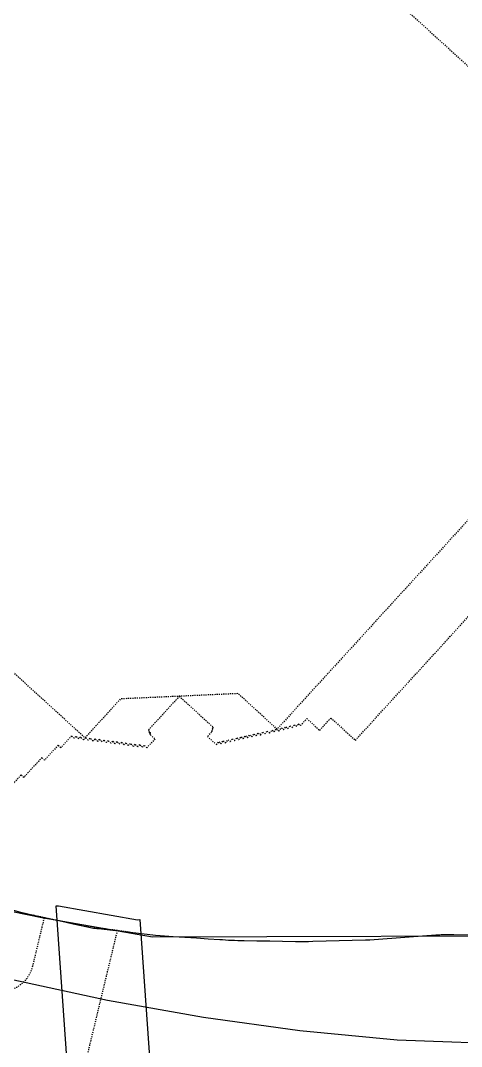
# Model space of a CAD drawing. Header units: millimetres. Extents: x 50357 to 985146, y 723188 to 1803594.
# Drawn here: x 829915 to 829954.7, y 818202.4 to 818294.9 of the extents above; entities that cross this region are included whole.
import ezdxf
from ezdxf.xclip import XClip

# ---------------------------------------------------------------- set-up
doc = ezdxf.new("R2010")
doc.units = ezdxf.units.MM
doc.header["$LTSCALE"] = 3
doc.header["$MEASUREMENT"] = 0
doc.linetypes.add('x-baseplan$0$DGN Style 2', pattern=[1.94727e-06, 0, -1.94727e-06])
doc.layers.add('00_Xref', color=7, linetype='Continuous')
doc.layers.add('x-baseplan$0$AR-ROAD_AR_BS_MI_', color=7, linetype='Continuous', true_color=0x6d6d6d)

# ---------------------------------------------------------------- blocks, each defined once
blk = doc.blocks.new('x-baseplan')
blk.add_lwpolyline([(834550.55, 818213.81), (834557.171, 818119.106), (834549.739, 818118.586), (834547.98, 818143.75), (834547.581, 818143.722), (834547.541, 818144.296), (834539.964, 818143.766), (834540.021, 818142.96), (834532.454, 818142.451), (834523.973, 818144.32), (834526.254, 818154.672), (834539.411, 818151.675), (834539.646, 818148.322), (834547.222, 818148.851), (834547.183, 818149.408), (834547.582, 818149.436), (834542.996, 818215.041), (834543.221, 818215.057), (834550.326, 818213.794), (834550.55, 818213.81)])
at = {"layer": 'x-baseplan$0$AR-ROAD_AR_BS_MI_', "linetype": 'x-baseplan$0$DGN Style 2'}
for p, q in [((834569.958, 818229.982), (834593.88, 818256.171)), ((834569.958, 818229.982), (834581.919, 818243.076)), ((834564.627, 818231.227), (834564.847, 818231.467)), ((834564.627, 818231.227), (834564.847, 818231.467)), ((834564.847, 818231.467), (834565.014, 818231.314)), ((834564.847, 818231.467), (834565.014, 818231.314)), ((834565.014, 818231.314), (834565.588, 818231.942)), ((834565.014, 818231.314), (834565.588, 818231.942)), ((834565.588, 818231.942), (834566.747, 818230.883)), ((834565.588, 818231.942), (834566.747, 818230.883)), ((834566.747, 818230.883), (834567.759, 818231.991)), ((834566.747, 818230.883), (834567.759, 818231.991)), ((834567.759, 818231.991), (834569.958, 818229.982)), ((834567.759, 818231.991), (834569.958, 818229.982)), ((834551.309, 818230.895), (834551.406, 818230.806)), ((834551.309, 818230.895), (834551.406, 818230.806)), ((834551.406, 818230.806), (834551.359, 818230.754)), ((834551.406, 818230.806), (834551.359, 818230.754)), ((834551.359, 818230.754), (834551.467, 818230.655)), ((834551.359, 818230.754), (834551.467, 818230.655)), ((834551.467, 818230.655), (834551.419, 818230.602)), ((834551.467, 818230.655), (834551.419, 818230.602)), ((834551.419, 818230.602), (834551.531, 818230.5)), ((834551.419, 818230.602), (834551.531, 818230.5)), ((834551.531, 818230.5), (834551.502, 818230.469)), ((834551.531, 818230.5), (834551.502, 818230.469)), ((834557.006, 818230.722), (834556.638, 818230.319)), ((834557.006, 818230.722), (834556.638, 818230.319)), ((834557.074, 818230.858), (834556.975, 818230.75)), ((834557.074, 818230.858), (834556.975, 818230.75)), ((834556.975, 818230.751), (834557.006, 818230.722)), ((834556.975, 818230.75), (834556.975, 818230.751)), ((834556.975, 818230.751), (834557.006, 818230.722)), ((834556.975, 818230.75), (834556.975, 818230.751)), ((834557.12, 818231.014), (834557.021, 818230.906)), ((834557.12, 818231.014), (834557.021, 818230.906)), ((834557.021, 818230.906), (834557.074, 818230.858)), ((834557.021, 818230.906), (834557.074, 818230.858)), ((834557.156, 818231.159), (834557.068, 818231.062)), ((834557.156, 818231.159), (834557.068, 818231.062)), ((834557.068, 818231.062), (834557.12, 818231.014)), ((834557.068, 818231.062), (834557.12, 818231.014)), ((834560.623, 818230.301), (834560.844, 818230.544)), ((834560.623, 818230.301), (834560.844, 818230.544)), ((834560.844, 818230.544), (834561.014, 818230.389)), ((834560.844, 818230.544), (834561.014, 818230.389)), ((834561.014, 818230.389), (834561.235, 818230.631)), ((834561.014, 818230.389), (834561.235, 818230.631)), ((834561.235, 818230.631), (834561.405, 818230.476)), ((834561.235, 818230.631), (834561.405, 818230.476)), ((834561.405, 818230.476), (834561.626, 818230.719)), ((834561.405, 818230.476), (834561.626, 818230.719)), ((834561.626, 818230.719), (834561.795, 818230.564)), ((834561.626, 818230.719), (834561.795, 818230.564)), ((834561.795, 818230.564), (834562.017, 818230.806)), ((834562.017, 818230.806), (834562.213, 818230.627)), ((834562.017, 818230.806), (834562.213, 818230.627)), ((834562.213, 818230.627), (834562.469, 818230.907)), ((834562.469, 818230.907), (834562.638, 818230.752)), ((834562.469, 818230.907), (834562.638, 818230.752)), ((834562.638, 818230.752), (834562.859, 818230.995)), ((834562.638, 818230.752), (834562.859, 818230.995)), ((834562.859, 818230.995), (834563.055, 818230.816)), ((834562.859, 818230.995), (834563.055, 818230.816)), ((834563.055, 818230.816), (834563.311, 818231.096)), ((834563.055, 818230.816), (834563.311, 818231.096)), ((834563.311, 818231.096), (834563.481, 818230.941)), ((834563.311, 818231.096), (834563.481, 818230.941)), ((834563.481, 818230.941), (834563.702, 818231.183)), ((834563.481, 818230.941), (834563.702, 818231.183)), ((834563.702, 818231.183), (834563.86, 818231.039)), ((834563.702, 818231.183), (834563.86, 818231.039)), ((834563.86, 818231.039), (834564.083, 818231.283)), ((834563.86, 818231.039), (834564.083, 818231.283)), ((834564.083, 818231.283), (834564.252, 818231.128)), ((834564.083, 818231.283), (834564.252, 818231.128)), ((834564.252, 818231.128), (834564.472, 818231.368)), ((834564.472, 818231.368), (834564.627, 818231.227)), ((834544.39, 818230.38), (834543.416, 818229.314)), ((834544.39, 818230.38), (834543.416, 818229.314)), ((834544.634, 818230.158), (834544.39, 818230.38)), ((834544.788, 818230.327), (834544.634, 818230.158)), ((834544.788, 818230.327), (834544.634, 818230.158)), ((834545.031, 818230.106), (834544.788, 818230.327)), ((834545.031, 818230.106), (834544.788, 818230.327)), ((834545.185, 818230.275), (834545.031, 818230.106)), ((834545.185, 818230.275), (834545.031, 818230.106)), ((834545.466, 818230.019), (834545.185, 818230.275)), ((834545.466, 818230.019), (834545.185, 818230.275)), ((834545.645, 818230.215), (834545.466, 818230.019)), ((834545.645, 818230.215), (834545.466, 818230.019)), ((834545.887, 818229.994), (834545.645, 818230.215)), ((834545.887, 818229.994), (834545.645, 818230.215)), ((834546.042, 818230.164), (834545.887, 818229.994)), ((834546.042, 818230.164), (834545.887, 818229.994)), ((834546.322, 818229.908), (834546.042, 818230.164)), ((834546.322, 818229.908), (834546.042, 818230.164)), ((834546.501, 818230.104), (834546.322, 818229.908)), ((834546.501, 818230.104), (834546.322, 818229.908)), ((834546.743, 818229.883), (834546.501, 818230.104)), ((834546.743, 818229.883), (834546.501, 818230.104)), ((834546.898, 818230.052), (834546.743, 818229.883)), ((834546.898, 818230.052), (834546.743, 818229.883)), ((834547.14, 818229.831), (834546.898, 818230.052)), ((834547.14, 818229.831), (834546.898, 818230.052)), ((834547.295, 818230), (834547.14, 818229.831)), ((834547.295, 818230), (834547.14, 818229.831)), ((834547.537, 818229.779), (834547.295, 818230)), ((834547.537, 818229.779), (834547.295, 818230)), ((834547.692, 818229.948), (834547.537, 818229.779)), ((834547.692, 818229.948), (834547.537, 818229.779)), ((834547.934, 818229.727), (834547.692, 818229.948)), ((834548.089, 818229.897), (834547.934, 818229.727)), ((834548.089, 818229.897), (834547.934, 818229.727)), ((834548.331, 818229.675), (834548.089, 818229.897)), ((834548.331, 818229.675), (834548.089, 818229.897)), ((834548.486, 818229.845), (834548.331, 818229.675)), ((834548.486, 818229.845), (834548.331, 818229.675)), ((834548.728, 818229.623), (834548.486, 818229.845)), ((834548.728, 818229.623), (834548.486, 818229.845)), ((834548.883, 818229.793), (834548.728, 818229.623)), ((834548.883, 818229.793), (834548.728, 818229.623)), ((834549.124, 818229.572), (834548.883, 818229.793)), ((834549.124, 818229.572), (834548.883, 818229.793)), ((834549.279, 818229.742), (834549.124, 818229.572)), ((834549.279, 818229.742), (834549.124, 818229.572)), ((834549.521, 818229.521), (834549.279, 818229.742)), ((834549.521, 818229.521), (834549.279, 818229.742)), ((834549.676, 818229.69), (834549.521, 818229.521)), ((834549.956, 818229.434), (834549.676, 818229.69)), ((834550.111, 818229.604), (834549.956, 818229.434)), ((834550.111, 818229.604), (834549.956, 818229.434)), ((834550.353, 818229.382), (834550.111, 818229.604)), ((834550.353, 818229.382), (834550.111, 818229.604)), ((834550.532, 818229.578), (834550.353, 818229.382)), ((834550.532, 818229.578), (834550.353, 818229.382)), ((834550.776, 818229.356), (834550.532, 818229.578)), ((834550.776, 818229.356), (834550.532, 818229.578)), ((834551.901, 818230.104), (834551.172, 818229.305)), ((834551.901, 818230.104), (834551.172, 818229.305)), ((834551.502, 818230.469), (834551.901, 818230.104)), ((834551.502, 818230.469), (834551.901, 818230.104)), ((834556.638, 818230.319), (834557.437, 818229.589)), ((834556.638, 818230.319), (834557.437, 818229.589)), ((834557.437, 818229.589), (834557.657, 818229.83)), ((834557.437, 818229.589), (834557.657, 818229.83)), ((834557.657, 818229.83), (834557.827, 818229.676)), ((834557.657, 818229.83), (834557.827, 818229.676)), ((834557.827, 818229.676), (834558.048, 818229.918)), ((834557.827, 818229.676), (834558.048, 818229.918)), ((834558.048, 818229.918), (834558.244, 818229.739)), ((834558.048, 818229.918), (834558.244, 818229.739)), ((834558.244, 818229.739), (834558.5, 818230.019)), ((834558.244, 818229.739), (834558.5, 818230.019)), ((834558.5, 818230.019), (834558.669, 818229.864)), ((834558.5, 818230.019), (834558.669, 818229.864)), ((834558.669, 818229.864), (834558.891, 818230.106)), ((834558.669, 818229.864), (834558.891, 818230.106)), ((834558.891, 818230.106), (834559.06, 818229.952)), ((834559.06, 818229.952), (834559.281, 818230.194)), ((834559.06, 818229.952), (834559.281, 818230.194)), ((834559.281, 818230.194), (834559.451, 818230.039)), ((834559.281, 818230.194), (834559.451, 818230.039)), ((834559.451, 818230.039), (834559.672, 818230.281)), ((834559.451, 818230.039), (834559.672, 818230.281)), ((834559.672, 818230.281), (834559.842, 818230.126)), ((834559.672, 818230.281), (834559.842, 818230.126)), ((834559.842, 818230.126), (834560.063, 818230.369)), ((834559.842, 818230.126), (834560.063, 818230.369)), ((834560.063, 818230.369), (834560.232, 818230.214)), ((834560.063, 818230.369), (834560.232, 818230.214)), ((834560.232, 818230.214), (834560.454, 818230.456)), ((834560.232, 818230.214), (834560.454, 818230.456)), ((834560.454, 818230.456), (834560.623, 818230.301)), ((834560.454, 818230.456), (834560.623, 818230.301)), ((834543.175, 818229.534), (834541.951, 818228.194)), ((834543.416, 818229.314), (834543.175, 818229.534)), ((834550.931, 818229.525), (834550.776, 818229.356)), ((834550.931, 818229.525), (834550.776, 818229.356)), ((834551.172, 818229.305), (834550.931, 818229.525)), ((834551.172, 818229.305), (834550.931, 818229.525)), ((834541.709, 818228.415), (834540.075, 818226.627)), ((834541.709, 818228.415), (834540.075, 818226.627)), ((834541.951, 818228.194), (834541.709, 818228.415)), ((834541.951, 818228.194), (834541.709, 818228.415)), ((834539.833, 818226.848), (834537.167, 818223.929)), ((834539.833, 818226.848), (834537.167, 818223.929)), ((834540.075, 818226.627), (834539.833, 818226.848)), ((834540.075, 818226.627), (834539.833, 818226.848)), ((834541.908, 818213.953), (834540.869, 818209.603)), ((834545.323, 818199.52), (834548.491, 818212.67))]:
    blk.add_line(p, q, dxfattribs=at)
at = {"layer": 'x-baseplan$0$AR-ROAD_AR_BS_MI_', "flags": 128}
blk.add_lwpolyline([(834506.84, 818269.481, 0.360963), (834521.641, 818221.911, 0.100934), (834541.721, 818214.002), (834551.671, 818212.252), (834592.861, 818212.383), (834617.661, 818213.134), (834813.071, 818216.608), (834883.041, 818221.15, 0.392146)], format="xyb", dxfattribs=at)
at = {"layer": 'x-baseplan$0$AR-ROAD_AR_BS_MI_', "linetype": 'x-baseplan$0$DGN Style 2', "flags": 128}
for points in [[(834542.036, 818308.965), (834545.543, 818305.762), (834556.139, 818306.241), (834559.342, 818309.748), (834591.46, 818280.411), (834588.257, 818276.903), (834588.736, 818266.308), (834592.243, 818263.104), (834562.905, 818230.986), (834559.398, 818234.19), (834548.803, 818233.71), (834545.599, 818230.203), (834513.481, 818259.541), (834516.685, 818263.048), (834516.205, 818273.644), (834512.698, 818276.847), (834542.036, 818308.965)], [(834554.101, 818233.951), (834551.309, 818230.895)], [(834554.101, 818233.951), (834557.156, 818231.159)]]:
    blk.add_lwpolyline(points, dxfattribs=at)
at = {"layer": 'x-baseplan$0$AR-ROAD_AR_BS_MI_', "flags": 128}
blk.add_lwpolyline([(834538.924, 818208.441), (834547.617, 818206.556), (834556.27, 818205.017), (834564.975, 818203.815), (834573.721, 818202.952), (834585.23, 818202.54)], dxfattribs=at)
at = {"layer": 'x-baseplan$0$AR-ROAD_AR_BS_MI_', "linetype": 'x-baseplan$0$DGN Style 2', "extrusion": (0, 0, -1)}
for centre, radius, start, end in [((-834559.78, 818295.91), 83.858, 276.89796, 283.12168), ((-834537.951, 818210.301), 3, 193.44076, 287.15058)]:
    blk.add_arc(centre, radius, start, end, dxfattribs=at)
at = {"layer": 'x-baseplan$0$AR-ROAD_AR_BS_MI_'}
blk.add_open_spline([(834888.665, 818328.071), (834888.665, 818328.071), (834888.38, 818295.02), (834888.087, 818261.082), (834887.794, 818227.143), (834887.768, 818226.21), (834887.39, 818225.246), (834886.994, 818224.237), (834886.615, 818223.274), (834886.556, 818223.201), (834885.661, 818222.604), (834884.725, 818221.98), (834883.83, 818221.383), (834883.597, 818221.343), (834873.619, 818220.652), (834860.549, 818219.749), (834847.672, 818218.854), (834832.738, 818217.866), (834820.676, 818217.062), (834808.614, 818216.262), (834808.202, 818216.253), (834798.216, 818216.563), (834787.806, 818216.885), (834777.587, 818217.202), (834777.095, 818217.207), (834775.314, 818216.982), (834773.484, 818216.75), (834771.722, 818216.527), (834771.671, 818216.57), (834771.645, 818217.373), (834771.618, 818218.224), (834771.592, 818219.026), (834771.541, 818219.077), (834771.155, 818219.095), (834770.77, 818219.102), (834770.242, 818219.14), (834766.915, 818218.612), (834763.588, 818218.125), (834759.897, 818217.561), (834759.344, 818217.483), (834757.063, 818217.045), (834755.223, 818216.701), (834753.383, 818216.352), (834752.97, 818216.312), (834747.801, 818215.981), (834742.492, 818215.641), (834737.491, 818215.32), (834737.081, 818215.324), (834727.346, 818215.757), (834717.058, 818216.215), (834707.041, 818216.661), (834706.366, 818216.703), (834702.632, 818217.245), (834698.893, 818217.768), (834694.285, 818218.463), (834693.274, 818218.558), (834689.609, 818219.485), (834686.87, 818220.14), (834684.135, 818220.815), (834684.075, 818220.779), (834683.571, 818218.816), (834683.055, 818216.803), (834682.551, 818214.841), (834682.49, 818214.793), (834674.562, 818214.657), (834653.522, 818214.345), (834632.075, 818214.063), (834618.507, 818213.88), (834618.047, 818213.825), (834618.027, 818213.647), (834618.002, 818213.422), (834617.983, 818213.244), (834617.817, 818213.191), (834613.223, 818213.048), (834605.566, 818212.815), (834598.069, 818212.566), (834593.334, 818212.437), (834591.662, 818212.338), (834586.267, 818212.362), (834582.168, 818212.427), (834578.069, 818212.459), (834577.53, 818212.45), (834575.782, 818212.323), (834573.51, 818212.164), (834571.4, 818211.994), (834569.297, 818211.947), (834567.195, 818211.894), (834565.093, 818211.823), (834563.026, 818211.871), (834561.099, 818211.904), (834559.171, 818211.941), (834558.436, 818211.972), (834556.687, 818212.086), (834554.415, 818212.242), (834552.49, 818212.355), (834550.255, 818212.614), (834548.339, 818212.823), (834546.423, 818213.039), (834546.04, 818213.101), (834544.327, 818213.474), (834542.112, 818213.97), (834540.07, 818214.394), (834537.988, 818214.984), (834536.233, 818215.466), (834534.481, 818215.955), (834534.184, 818216.056), (834531.88, 818217.03), (834529.565, 818217.988), (834526.791, 818219.191), (834526.152, 818219.404), (834524.108, 818220.67), (834522.537, 818221.602), (834520.974, 818222.551), (834520.779, 818222.699), (834518.57, 818224.615), (834516.299, 818226.586), (834514.142, 818228.457), (834514.033, 818228.577), (834512.459, 818230.826), (834510.831, 818233.151), (834509.249, 818235.41), (834509.156, 818235.58), (834507.941, 818238.422), (834506.7, 818241.322), (834505.501, 818244.127), (834505.467, 818244.262), (834505.023, 818248.141), (834504.568, 818252.11), (834504.123, 818256), (834504.123, 818256.155), (834504.547, 818258.998), (834504.99, 818261.967), (834505.424, 818264.87), (834505.472, 818265.078), (834506.065, 818266.745), (834506.737, 818268.636), (834507.383, 818270.446), (834507.715, 818271.283), (834510.808, 818278.816), (834513.922, 818286.342), (834518.059, 818296.292), (834527.719, 818319.825), (834537.437, 818343.334), (834549.605, 818372.978), (834553.978, 818383.502), (834558.355, 818394.025), (834561.147, 818400.862), (834563.364, 818406.319), (834570.454, 818423.487), (834576.15, 818437.214), (834581.853, 818450.939), (834588.294, 818466.578), (834593.902, 818480.205), (834600.857, 818497.086), (834602.215, 818500.337), (834615.375, 818532.025), (834628.728, 818564.165), (834642.079, 818596.307), (834643.969, 818600.826), (834646.951, 818607.735), (834649.987, 818614.77), (834652.672, 818620.994), (834652.773, 818621.187), (834655.258, 818624.795), (834657.826, 818628.523), (834660.348, 818632.184), (834660.457, 818632.369), (834661.199, 818634.176), (834662.013, 818636.156), (834662.8, 818638.072), (834662.826, 818638.265), (834662.722, 818638.314), (834662.612, 818638.352), (834662.485, 818638.469), (834662.384, 818638.563), (834662.265, 818638.651), (834662.23, 818638.816), (834662.166, 818638.938), (834662.169, 818639.21), (834662.236, 818639.352), (834662.282, 818639.57), (834662.607, 818640.197), (834664.306, 818643.537), (834666.001, 818646.804), (834667.621, 818649.982), (834668.743, 818652.084), (834672.427, 818657.406), (834679.254, 818662.863), (834689.317, 818666.078), (834699.261, 818666.012), (834703.972, 818665), (834706.284, 818664.244), (834706.384, 818664.213), (834720.683, 818659.508), (834735.203, 818654.754), (834749.718, 818649.989), (834750.461, 818649.77), (834764.354, 818646.01), (834778.541, 818642.17), (834792.296, 818638.447), (834793.076, 818638.264), (834813.719, 818633.833), (834837.116, 818628.811), (834860.028, 818623.892), (834862.946, 818623.255), (834864.322, 818622.869), (834865.695, 818622.47), (834867.678, 818621.931), (834869.374, 818621.313), (834878.22, 818618.199), (834886.398, 818615.294), (834893.624, 818612.736), (834893.738, 818612.666), (834894.704, 818611.309), (834895.698, 818609.913), (834896.664, 818608.556), (834896.693, 818608.409), (834896.751, 818599.577), (834896.814, 818590.171), (834896.875, 818580.871), (834896.869, 818579.936), (834896.602, 818569.404), (834896.326, 818558.873), (834896.035, 818547.201), (834895.704, 818538.637), (834895.252, 818528.309), (834894.882, 818519.481), (834894.772, 818517.107), (834894.516, 818512.753), (834894.245, 818508.4), (834893.339, 818492.105), (834892.641, 818479.555), (834891.803, 818465.259), (834891.631, 818462.137), (834891.44, 818459.015), (834891.361, 818456.639), (834890.857, 818443.354), (834890.355, 818429.221), (834889.889, 818416.087), (834889.848, 818414.409), (834889.557, 818393.819), (834889.256, 818373.229), (834889.006, 818353.471), (834889.006, 818353.471), (834888.955, 818349.443), (834888.882, 818342.729), (834888.771, 818336.016), (834888.758, 818331.576), (834888.714, 818329.823), (834888.665, 818328.071)], degree=3, knots=[0, 0, 0, 0, 0.033626, 0.067252, 0.069059, 0.069059, 0.069159, 0.071165, 0.071265, 0.071265, 0.071365, 0.073454, 0.073554, 0.073554, 0.073946, 0.093905, 0.100212, 0.100212, 0.124359, 0.12481, 0.12481, 0.125198, 0.145138, 0.146001, 0.146001, 0.14614, 0.149655, 0.149755, 0.149755, 0.149855, 0.151388, 0.151488, 0.151488, 0.151588, 0.152273, 0.152273, 0.152659, 0.159122, 0.159122, 0.160257, 0.160257, 0.163847, 0.164067, 0.164067, 0.164693, 0.174606, 0.174891, 0.174891, 0.175442, 0.194717, 0.195845, 0.195845, 0.196093, 0.203524, 0.203524, 0.20558, 0.20558, 0.211212, 0.211312, 0.211312, 0.211412, 0.215437, 0.215537, 0.215537, 0.215637, 0.23167, 0.258354, 0.25928, 0.25928, 0.25938, 0.259643, 0.259743, 0.259743, 0.260069, 0.269095, 0.27533, 0.27533, 0.278736, 0.278736, 0.286307, 0.287076, 0.287076, 0.287405, 0.290642, 0.291712, 0.291712, 0.294921, 0.295991, 0.295991, 0.299128, 0.299913, 0.299913, 0.300626, 0.303478, 0.304548, 0.304548, 0.308056, 0.30847, 0.30847, 0.308847, 0.312039, 0.313089, 0.313089, 0.316441, 0.316791, 0.316791, 0.31708, 0.321883, 0.321883, 0.32324, 0.32324, 0.32677, 0.326959, 0.326959, 0.32727, 0.332908, 0.333079, 0.333079, 0.333241, 0.338666, 0.338853, 0.338853, 0.339061, 0.345144, 0.34527, 0.34527, 0.345429, 0.353216, 0.353397, 0.353397, 0.353533, 0.359245, 0.359506, 0.359506, 0.359681, 0.363106, 0.36359, 0.36359, 0.364938, 0.380162, 0.380162, 0.386865, 0.431922, 0.431922, 0.452068, 0.455112, 0.455112, 0.467096, 0.467096, 0.492906, 0.497337, 0.497337, 0.527321, 0.527321, 0.534488, 0.534488, 0.597137, 0.605306, 0.605306, 0.607105, 0.620617, 0.620897, 0.620897, 0.621063, 0.629811, 0.630109, 0.630109, 0.63025, 0.634084, 0.634464, 0.634464, 0.634564, 0.634698, 0.634698, 0.634914, 0.634986, 0.634986, 0.63525, 0.63525, 0.635553, 0.635553, 0.635699, 0.63699, 0.643184, 0.643184, 0.644248, 0.64803, 0.656298, 0.663294, 0.669382, 0.674106, 0.674106, 0.67432, 0.67432, 0.704737, 0.705406, 0.705406, 0.706314, 0.734691, 0.735311, 0.735311, 0.736322, 0.778271, 0.784004, 0.784004, 0.784347, 0.786914, 0.786914, 0.788526, 0.790585, 0.805999, 0.806183, 0.806183, 0.806283, 0.809571, 0.809671, 0.809671, 0.80989, 0.827641, 0.828812, 0.828812, 0.829545, 0.850248, 0.850248, 0.853304, 0.867687, 0.871282, 0.871282, 0.872523, 0.880156, 0.880156, 0.905731, 0.905731, 0.909295, 0.912095, 0.912095, 0.914131, 0.939148, 0.940871, 0.940871, 0.942563, 0.982771, 0.982771, 0.982771, 0.982771, 0.990968, 0.996432, 0.996432, 1, 1, 1, 1], dxfattribs=at)
at = {"layer": 'x-baseplan$0$AR-ROAD_AR_BS_MI_', "linetype": 'x-baseplan$0$DGN Style 2'}
for p in [(834551.467, 818230.655), (834551.467, 818230.655), (834561.405, 818230.476), (834561.405, 818230.476)]:
    blk.add_point(p, dxfattribs=at)

msp = doc.modelspace()

# ---------------------------------------------------------------- block references
at = {"layer": '00_Xref'}
ref = msp.add_blockref('x-baseplan', (-4624.8147, 0), dxfattribs=at)
XClip(ref).set_block_clipping_path([(834202.4041511728, 818417.7787976696), (834906.6320897909, 818467.0097314056), (834956.0121295976, 817760.6488927433), (834251.7841909796, 817711.4179590072)])

doc.saveas('drawing.dxf')
